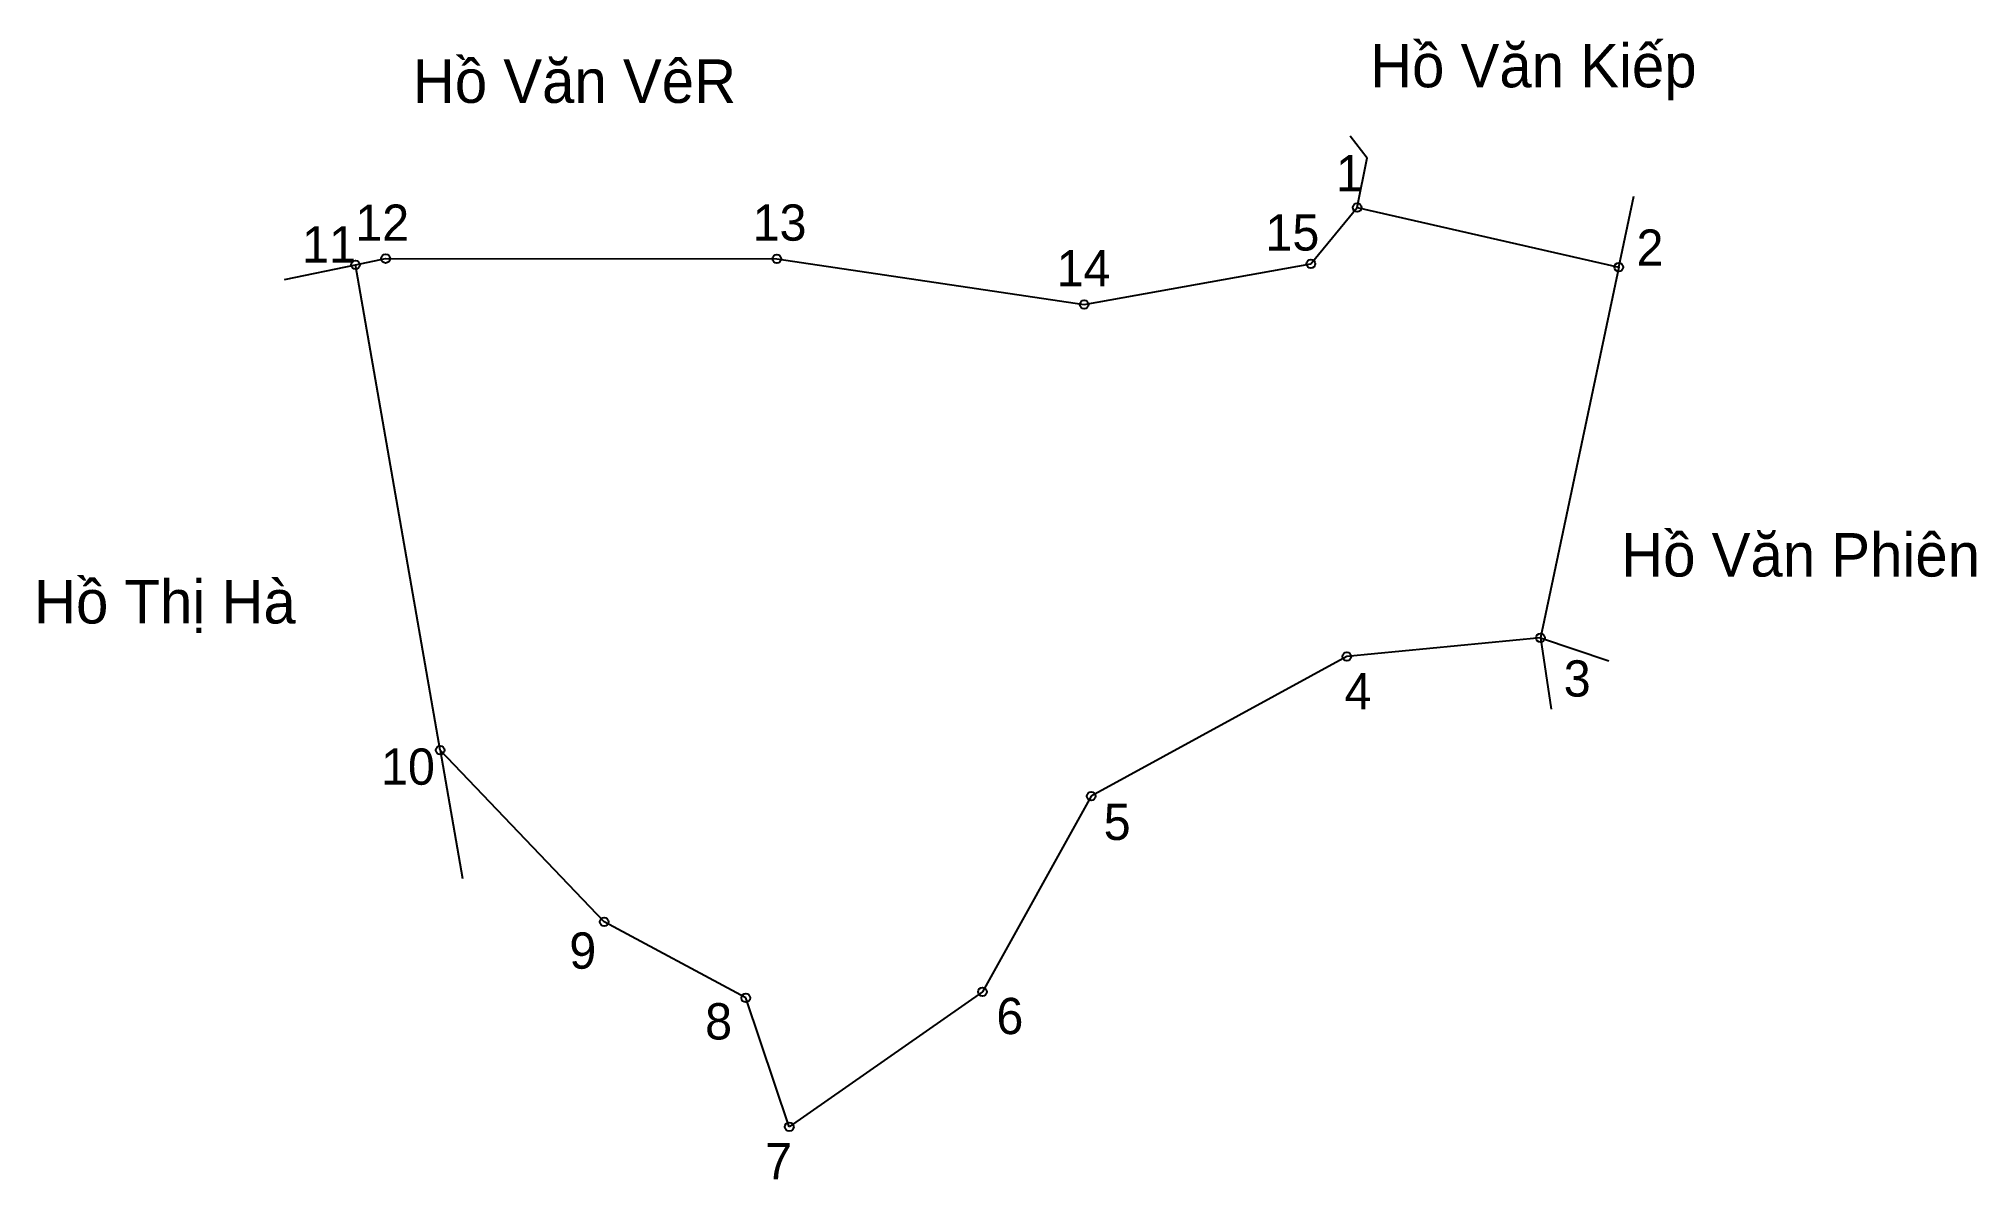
# Model space of a CAD drawing. Extents: x 547722 to 547897, y 1821136 to 1821239.
import ezdxf

# ---------------------------------------------------------------- set-up
doc = ezdxf.new("R2010")
doc.units = 0
for name, color, linetype in [('CanhThua', 7, 'Continuous'), ('MocDinhThua', 7, 'Continuous'), ('RauThua', 7, 'Continuous'), ('SoHieuDinhThua', 7, 'Continuous'), ('TenChuLanCan', 7, 'Continuous')]:
    doc.layers.add(name, color=color, linetype=linetype)

msp = doc.modelspace()

# ---------------------------------------------------------------- linework, layer by layer
at = {"layer": 'CanhThua'}
for p, q in [((547836.95, 1821218.41), (547841.11, 1821223.47)), ((547841.11, 1821223.47), (547864.69, 1821218.1)), ((547750.84, 1821218.31), (547753.56, 1821218.87)), ((547758.48, 1821174.57), (547750.84, 1821218.31)), ((547753.56, 1821218.87), (547788.82, 1821218.86)), ((547788.82, 1821218.86), (547816.51, 1821214.74)), ((547816.51, 1821214.74), (547836.95, 1821218.41)), ((547864.69, 1821218.1), (547857.63, 1821184.69)), ((547857.63, 1821184.69), (547840.18, 1821183.01)), ((547840.18, 1821183.01), (547817.14, 1821170.43)), ((547773.26, 1821159.11), (547758.48, 1821174.57)), ((547817.14, 1821170.43), (547807.34, 1821152.8)), ((547786.01, 1821152.24), (547773.26, 1821159.11)), ((547807.34, 1821152.8), (547789.94, 1821140.64)), ((547789.94, 1821140.64), (547786.01, 1821152.24))]:
    msp.add_line(p, q, dxfattribs=at)
at = {"layer": 'MocDinhThua'}
for centre in [(547841.11, 1821223.47), (547753.56, 1821218.87), (547788.82, 1821218.86), (547750.84, 1821218.31), (547836.95, 1821218.41), (547864.69, 1821218.1), (547816.51, 1821214.74), (547857.63, 1821184.69), (547840.18, 1821183.01), (547758.48, 1821174.57), (547817.14, 1821170.43), (547773.26, 1821159.11), (547807.34, 1821152.8), (547786.01, 1821152.24), (547789.94, 1821140.64)]:
    msp.add_circle(centre, 0.392, dxfattribs=at)
at = {"layer": 'RauThua'}
for p, q in [((547840.5, 1821229.95), (547842.03, 1821227.96)), ((547841.11, 1821223.47), (547842.03, 1821227.96)), ((547864.69, 1821218.1), (547866.04, 1821224.49)), ((547744.44, 1821217), (547750.84, 1821218.31)), ((547857.63, 1821184.69), (547858.6, 1821178.26)), ((547857.63, 1821184.69), (547863.79, 1821182.63)), ((547758.48, 1821174.57), (547760.5, 1821163))]:
    msp.add_line(p, q, dxfattribs=at)

# ---------------------------------------------------------------- texts
at = {"layer": 'SoHieuDinhThua'}
for s, height, p in [('1', 3.27, (547839.2, 1821224.93)), ('12', 3.266, (547750.82, 1821220.48)), ('13', 3.266, (547786.63, 1821220.49)), ('15', 3.266, (547832.85, 1821219.6)), ('11', 3.266, (547746.03, 1821218.52)), ('2', 3.27, (547866.29, 1821218.23)), ('14', 3.266, (547814.03, 1821216.37)), ('3', 3.27, (547859.73, 1821179.4)), ('4', 3.27, (547839.98, 1821178.25)), ('10', 3.266, (547753.14, 1821171.46)), ('5', 3.27, (547818.27, 1821166.48)), ('9', 3.27, (547770.11, 1821154.88)), ('8', 3.27, (547782.35, 1821148.5)), ('6', 3.27, (547808.6, 1821148.98)), ('7', 3.27, (547787.75, 1821135.9))]:
    msp.add_text(s, height=height, dxfattribs=at).set_placement(p)
at = {"layer": 'TenChuLanCan'}
for s, height, p in [('Hồ Văn Kiếp', 3.9194, (547842.28, 1821234.31)), ('Hồ Văn VêR', 3.919, (547756.01, 1821232.91)), ('Hồ Văn Phiên', 3.9194, (547864.91, 1821190.22)), ('Hồ Thị Hà', 3.919, (547721.87, 1821185.99))]:
    msp.add_text(s, height=height, dxfattribs=at).set_placement(p)

doc.saveas('drawing.dxf')
